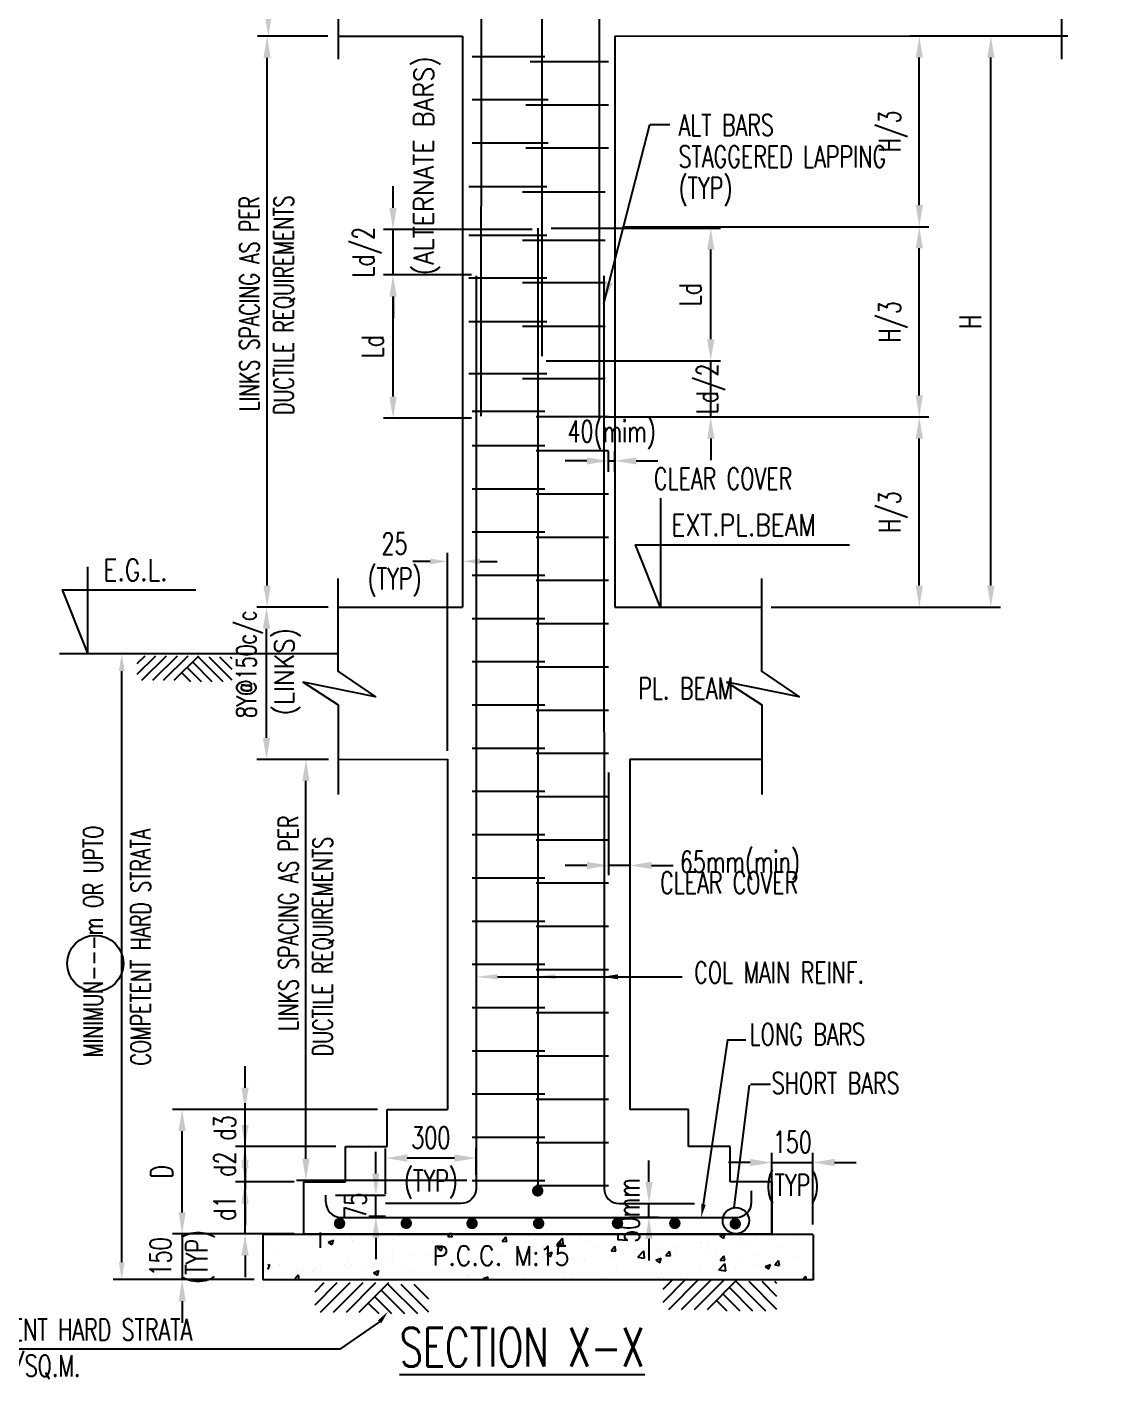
# Model space of a CAD drawing. Header units: inches. Extents: x 61991 to 161106, y 29687 to 64402.
# Drawn here: x 66899 to 67345, y 34771 to 35336 of the extents above; entities that cross this region are included whole.
import ezdxf
from ezdxf.enums import TextEntityAlignment as Align

# ---------------------------------------------------------------- set-up
doc = ezdxf.new("R2010")
doc.units = ezdxf.units.IN
doc.header["$MEASUREMENT"] = 0
doc.header["$PDMODE"] = 2
for name, color, linetype in [('dim', 5, 'Continuous'), ('hatch', 8, 'Continuous'), ('HT', 8, 'Continuous'), ('level', 3, 'Continuous'), ('LINE CUT', 8, 'Continuous'), ('other', 5, 'Continuous'), ('p.c.c.', 8, 'Continuous'), ('R.C.C. STRUCTURE', 4, 'Continuous'), ('reinforcement', 6, 'Continuous'), ('REINFORCEMENT LINKS', 2, 'Continuous'), ('TEXT MIDIUM', 2, 'Continuous'), ('TEXT NORMAL', 4, 'Continuous'), ('title', 6, 'Continuous')]:
    doc.layers.add(name, color=color, linetype=linetype)
doc.styles.add('ROMANS', font='R.SHX', dxfattribs={"width": 0.7})
doc.dimstyles.new('DIM96', dxfattribs={"dimscale": 0, "dimtxt": 9, "dimasz": 9, "dimexe": 4, "dimexo": 4, "dimgap": 4, "dimtad": 1, "dimdec": 0, "dimzin": 1, "dimdsep": 46, "dimlunit": 4, "dimtxsty": 'ROMANS', "dimcen": 0, "dimclrd": 5, "dimclre": 5, "dimclrt": 4, "dimadec": 0, "dimazin": 0, "dimtfac": 1, "dimtdec": 0, "dimtix": 1, "dimtmove": 2, "dimatfit": 3, "dimfxl": 0, "dimfrac": 1, "dimtzin": 0, "dimlwd": -1, "dimlwe": -1, "dimarcsym": 0})

# ---------------------------------------------------------------- blocks, each defined once
blk = doc.blocks.new('*D208')
at = {"layer": 'Defpoints', "color": 0, "transparency": 16777216}
for p in [(67299.96, 35332.12), (67332.72, 35332.12), (67204.46, 35094.34)]:
    blk.add_point(p, dxfattribs=at)
at = {"layer": 'dim', "color": 5, "transparency": 16777216}
for p, q in [((67328.72, 35332.12), (67295.96, 35332.12)), ((67299.96, 35103.34), (67299.96, 35323.12)), ((67208.46, 35094.34), (67303.96, 35094.34))]:
    blk.add_line(p, q, dxfattribs=at)
for points in [[(67298.46, 35323.12), (67301.46, 35323.12), (67299.96, 35332.12)], [(67298.46, 35103.34), (67301.46, 35103.34), (67299.96, 35094.34)]]:
    blk.add_solid(points, dxfattribs=at)
at = {"layer": 'dim', "color": 4, "transparency": 16777216, "insert": (67291.46, 35213.23), "char_height": 9, "attachment_point": 5, "rotation": 90, "style": 'ROMANS'}
blk.add_mtext('H ', dxfattribs=at)
blk = doc.blocks.new('*D209')
at = {"layer": 'Defpoints', "color": 0, "transparency": 16777216}
for p in [(67270.17, 35332.12), (67336.06, 35332.12), (67143.37, 35252.74)]:
    blk.add_point(p, dxfattribs=at)
at = {"layer": 'dim', "color": 5, "transparency": 16777216}
for p, q in [((67332.06, 35332.12), (67266.17, 35332.12)), ((67270.17, 35261.74), (67270.17, 35323.12)), ((67147.37, 35252.74), (67274.17, 35252.74))]:
    blk.add_line(p, q, dxfattribs=at)
for points in [[(67268.67, 35323.12), (67271.67, 35323.12), (67270.17, 35332.12)], [(67268.67, 35261.74), (67271.67, 35261.74), (67270.17, 35252.74)]]:
    blk.add_solid(points, dxfattribs=at)
at = {"layer": 'dim', "color": 4, "transparency": 16777216, "insert": (67259.31, 35292.43), "char_height": 9, "attachment_point": 5, "rotation": 90, "style": 'ROMANS'}
blk.add_mtext('H/3', dxfattribs=at)
blk = doc.blocks.new('*D210')
at = {"layer": 'Defpoints', "color": 0, "transparency": 16777216}
for p in [(67143.37, 35173.51), (67270.17, 35173.51), (67205.66, 35094.34)]:
    blk.add_point(p, dxfattribs=at)
at = {"layer": 'dim', "color": 5, "transparency": 16777216}
for p, q in [((67147.37, 35173.51), (67274.17, 35173.51)), ((67270.17, 35103.34), (67270.17, 35164.51)), ((67209.66, 35094.34), (67274.17, 35094.34))]:
    blk.add_line(p, q, dxfattribs=at)
for points in [[(67268.67, 35164.51), (67271.67, 35164.51), (67270.17, 35173.51)], [(67268.67, 35103.34), (67271.67, 35103.34), (67270.17, 35094.34)]]:
    blk.add_solid(points, dxfattribs=at)
at = {"layer": 'dim', "color": 4, "transparency": 16777216, "insert": (67259.31, 35133.93), "char_height": 9, "attachment_point": 5, "rotation": 90, "style": 'ROMANS'}
blk.add_mtext('H/3', dxfattribs=at)
blk = doc.blocks.new('*D211')
at = {"layer": 'Defpoints', "color": 0, "transparency": 16777216}
for p in [(67144.57, 35252.74), (67270.17, 35252.74), (67143.37, 35173.51)]:
    blk.add_point(p, dxfattribs=at)
at = {"layer": 'dim', "color": 5, "transparency": 16777216}
for p, q in [((67148.57, 35252.74), (67274.17, 35252.74)), ((67270.17, 35182.51), (67270.17, 35243.74)), ((67147.37, 35173.51), (67274.17, 35173.51))]:
    blk.add_line(p, q, dxfattribs=at)
for points in [[(67268.67, 35243.74), (67271.67, 35243.74), (67270.17, 35252.74)], [(67268.67, 35182.51), (67271.67, 35182.51), (67270.17, 35173.51)]]:
    blk.add_solid(points, dxfattribs=at)
at = {"layer": 'dim', "color": 4, "transparency": 16777216, "insert": (67259.31, 35213.13), "char_height": 9, "attachment_point": 5, "rotation": 90, "style": 'ROMANS'}
blk.add_mtext('H/3', dxfattribs=at)
blk = doc.blocks.new('*D219')
at = {"layer": 'Defpoints', "color": 0, "transparency": 16777216}
for p in [(66998.66, 35332.06), (67027.99, 35332.06), (67028.13, 35094.34)]:
    blk.add_point(p, dxfattribs=at)
at = {"layer": 'dim', "color": 5, "transparency": 16777216}
for p, q in [((67023.99, 35332.06), (66994.66, 35332.06)), ((66998.66, 35103.34), (66998.66, 35323.06)), ((67024.13, 35094.34), (66994.66, 35094.34))]:
    blk.add_line(p, q, dxfattribs=at)
for points in [[(66997.16, 35323.06), (67000.16, 35323.06), (66998.66, 35332.06)], [(66997.16, 35103.34), (67000.16, 35103.34), (66998.66, 35094.34)]]:
    blk.add_solid(points, dxfattribs=at)
blk = doc.blocks.new('*X14')
at = {"color": 0}
for p, q in [((1012.58, 784.67), (1013.33, 785.57)), ((1013.78, 784.57), (1013.59, 785.57)), ((1021.68, 785.57), (1021.69, 785.57)), ((1021.69, 785.57), (1021.69, 785.57)), ((965.4, 781.89), (965.4, 781.89)), ((965.97, 785.24), (965.97, 785.24)), ((976.65, 784.79), (976.65, 784.79)), ((977.35, 782.3), (977.35, 782.3)), ((978.03, 783.56), (978.03, 783.56)), ((981.14, 783.18), (982.54, 783.71)), ((981.14, 783.18), (982.13, 782.51)), ((982.14, 782.5), (982.54, 783.71)), ((983.04, 784.21), (983.04, 784.21)), ((987.32, 784.34), (987.32, 784.34)), ((987.45, 783.58), (987.45, 783.58)), ((990.61, 785.21), (990.61, 785.21)), ((997.84, 785.08), (997.84, 785.08)), ((998, 783.89), (998, 783.89)), ((1008.68, 783.44), (1008.68, 783.44)), ((1009.7, 782), (1009.7, 782)), ((1009.88, 781.57), (1011.28, 782.11)), ((1010.88, 780.9), (1011.28, 782.11)), ((1012.58, 784.67), (1013.78, 784.57)), ((1019.35, 782.98), (1019.35, 782.98)), ((1021.36, 784), (1021.36, 784)), ((1023.19, 782.31), (1023.19, 782.31)), ((1025.81, 785.22), (1025.81, 785.22)), ((1026.93, 783.42), (1027.89, 784.57)), ((1026.93, 783.42), (1028.12, 783.31)), ((1028.12, 783.31), (1027.89, 784.57)), ((1028.2, 782.97), (1028.2, 782.97)), ((1028.36, 782.61), (1028.36, 782.61)), ((1030.03, 782.53), (1030.03, 782.53)), ((1035.77, 783.96), (1035.77, 783.96)), ((1036.49, 784.77), (1036.49, 784.77)), ((1038.62, 784.02), (1038.62, 784.02)), ((1040.7, 782.08), (1040.7, 782.08)), ((1041.25, 782.54), (1042.81, 784.16)), ((1041.25, 782.54), (1043.03, 782.26)), ((1041.27, 782.16), (1042.23, 783.31)), ((1041.27, 782.16), (1042.47, 782.06)), ((1042.47, 782.06), (1042.24, 783.31)), ((1043.03, 782.26), (1042.81, 784.16)), ((1047.16, 784.32), (1047.16, 784.32)), ((1048.73, 785.3), (1048.73, 785.3)), ((1049.48, 783.62), (1049.48, 783.62)), ((1055.62, 780.91), (1056.58, 782.06)), ((1056.81, 780.8), (1056.58, 782.06)), ((1057.84, 783.87), (1057.84, 783.87)), ((1068.52, 783.42), (1068.52, 783.42)), ((1079.19, 782.96), (1079.19, 782.96)), ((1079.24, 782.83), (1079.24, 782.83)), ((1080.94, 782.71), (1080.94, 782.71)), ((1084.17, 784.82), (1085.57, 785.36)), ((1084.17, 784.82), (1085.17, 784.15)), ((1085.17, 784.15), (1085.57, 785.36)), ((1089.63, 784.33), (1089.63, 784.33)), ((1089.87, 782.51), (1089.87, 782.51)), ((1092.11, 782.62), (1092.11, 782.62)), ((1093.57, 784.38), (1093.57, 784.38)), ((1098.57, 785.03), (1098.57, 785.03)), ((1100.55, 782.06), (1100.55, 782.06)), ((1103.78, 784.63), (1103.78, 784.63)), ((967.08, 780.9), (967.08, 780.9)), ((997.6, 778.43), (997.6, 778.43)), ((997.98, 778.99), (997.98, 778.99)), ((998.04, 780), (998.04, 780)), ((1002.99, 779.65), (1002.99, 779.65)), ((1007.87, 779.83), (1007.87, 779.83)), ((1009.88, 781.57), (1010.88, 780.9)), ((1010.56, 780.64), (1010.56, 780.64)), ((1017.97, 781.11), (1017.97, 781.11)), ((1026.16, 779.61), (1026.16, 779.61)), ((1037.82, 781.62), (1037.82, 781.62)), ((1038.62, 779.97), (1040.03, 780.51)), ((1038.62, 779.97), (1039.62, 779.3)), ((1039.62, 779.3), (1040.03, 780.51)), ((1048.15, 778.4), (1048.15, 778.4)), ((1048.48, 778.64), (1048.48, 778.64)), ((1051.38, 781.63), (1051.38, 781.63)), ((1055.62, 780.91), (1056.81, 780.8)), ((1055.72, 779.39), (1055.72, 779.39)), ((1058.87, 780.14), (1058.87, 780.14)), ((1062.06, 781.18), (1062.06, 781.18)), ((1062.6, 779.22), (1064.16, 780.85)), ((1062.6, 779.22), (1064.38, 778.95)), ((1064.38, 778.95), (1064.16, 780.85)), ((1067.37, 778.37), (1068.77, 778.91)), ((1067.37, 778.37), (1068.36, 777.7)), ((1068.36, 781.06), (1068.36, 781.06)), ((1068.36, 777.7), (1068.77, 778.91)), ((1068.78, 778.62), (1068.78, 778.62)), ((1069.14, 781.55), (1069.14, 781.55)), ((1069.96, 779.65), (1070.93, 780.8)), ((1069.96, 779.65), (1071.16, 779.55)), ((1071.16, 779.55), (1070.93, 780.8)), ((1072.73, 780.73), (1072.73, 780.73)), ((1073.36, 781.72), (1073.36, 781.72)), ((1080.45, 780.62), (1080.45, 780.62)), ((1083.41, 780.28), (1083.41, 780.28)), ((1084.31, 778.4), (1085.27, 779.55)), ((1084.31, 778.4), (1085.5, 778.29)), ((1085.5, 778.29), (1085.27, 779.55)), ((1094.09, 779.83), (1094.09, 779.83)), ((1098.65, 777.14), (1099.62, 778.29)), ((1099.85, 777.04), (1099.62, 778.29)), ((1099.65, 779.08), (1099.65, 779.08)), ((1104.76, 779.38), (1104.76, 779.38)), ((965.22, 777.07), (965.74, 777.26)), ((965.22, 776.13), (965.33, 776.05)), ((965.33, 776.05), (965.74, 777.26)), ((968.45, 777.31), (968.45, 777.31)), ((972.77, 775.67), (972.77, 775.67)), ((974.71, 776), (974.71, 776)), ((977.11, 775.65), (977.11, 775.65)), ((977.77, 776.33), (977.77, 776.33)), ((979.13, 776.86), (979.13, 776.86)), ((985.35, 777.32), (985.35, 777.32)), ((986.37, 778), (986.37, 778)), ((987.21, 776.93), (987.21, 776.93)), ((989.8, 776.41), (989.8, 776.41)), ((993.08, 775.12), (994.48, 775.66)), ((993.08, 775.12), (994.07, 774.45)), ((994.07, 774.45), (994.48, 775.66)), ((1000.48, 775.96), (1000.48, 775.96)), ((1002.83, 775.61), (1002.83, 775.61)), ((1011.16, 775.5), (1011.16, 775.5)), ((1014.49, 777.61), (1014.49, 777.61)), ((1021.83, 775.05), (1021.83, 775.05)), ((1022.94, 775.08), (1022.94, 775.08)), ((1028.11, 775.96), (1028.11, 775.96)), ((1030.51, 776.07), (1030.51, 776.07)), ((1038.38, 777.36), (1038.38, 777.36)), ((1043.14, 777.74), (1043.14, 777.74)), ((1057.12, 776.62), (1057.12, 776.62)), ((1068.9, 774.89), (1068.9, 774.89)), ((1075.68, 774.82), (1075.68, 774.82)), ((1079, 776.17), (1079, 776.17)), ((1083.94, 775.91), (1085.5, 777.54)), ((1083.94, 775.91), (1085.72, 775.64)), ((1085.72, 775.64), (1085.5, 777.54)), ((1088.31, 776.49), (1088.31, 776.49)), ((1089.39, 777.67), (1089.39, 777.67)), ((1093.31, 777.15), (1093.31, 777.15)), ((1096.11, 776.77), (1097.51, 777.31)), ((1096.11, 776.77), (1097.1, 776.1)), ((1097.11, 776.1), (1097.51, 777.31)), ((1098.65, 777.14), (1099.85, 777.04)), ((1100.89, 778.14), (1100.89, 778.14)), ((966.84, 774.24), (966.84, 774.24)), ((972.47, 773.57), (973.28, 774.54)), ((973.46, 773.57), (973.28, 774.54)), ((991.16, 773.61), (991.16, 773.61)), ((1017.72, 774.46), (1017.72, 774.46)), ((1017.93, 774.42), (1017.93, 774.42)), ((1021.95, 773.57), (1023.22, 774.06)), ((1023.06, 773.57), (1023.22, 774.06)), ((1032.51, 774.6), (1032.51, 774.6)), ((1043.19, 774.15), (1043.19, 774.15)), ((1045.46, 774.62), (1045.46, 774.62)), ((1053.86, 773.7), (1053.86, 773.7)), ((1068.1, 773.83), (1068.1, 773.83)), ((1106.22, 773.57), (1106.85, 774.23)), ((1106.92, 773.57), (1106.85, 774.23))]:
    blk.add_line(p, q, dxfattribs=at)
blk = doc.blocks.new('*D220')
at = {"layer": 'Defpoints', "color": 0, "transparency": 16777216}
for p in [(66963.29, 34885.21), (67048.65, 34885.21), (66996.94, 34833.35)]:
    blk.add_point(p, dxfattribs=at)
at = {"layer": 'dim', "color": 5, "transparency": 16777216}
for p, q in [((67044.65, 34885.21), (66959.29, 34885.21)), ((66963.29, 34842.35), (66963.29, 34876.21)), ((66992.94, 34833.35), (66959.29, 34833.35))]:
    blk.add_line(p, q, dxfattribs=at)
for points in [[(66961.79, 34876.21), (66964.79, 34876.21), (66963.29, 34885.21)], [(66961.79, 34842.35), (66964.79, 34842.35), (66963.29, 34833.35)]]:
    blk.add_solid(points, dxfattribs=at)
at = {"layer": 'dim', "color": 4, "transparency": 16777216, "insert": (66954.79, 34859.28), "char_height": 9, "attachment_point": 5, "rotation": 90, "style": 'ROMANS'}
blk.add_mtext('D', dxfattribs=at)
blk = doc.blocks.new('*D221')
at = {"layer": 'Defpoints', "color": 0, "transparency": 16777216}
for p in [(66989.47, 34855.01), (67013.86, 34855.01), (67013.86, 34833.35)]:
    blk.add_point(p, dxfattribs=at)
at = {"layer": 'dim', "color": 5, "transparency": 16777216}
for p, q in [((66989.47, 34864.01), (66989.47, 34873.01)), ((67009.86, 34855.01), (66985.47, 34855.01)), ((66989.47, 34833.35), (66989.47, 34855.01)), ((67009.86, 34833.35), (66985.47, 34833.35)), ((66989.47, 34824.35), (66989.47, 34815.35))]:
    blk.add_line(p, q, dxfattribs=at)
for points in [[(66987.97, 34864.01), (66990.97, 34864.01), (66989.47, 34855.01)], [(66987.97, 34824.35), (66990.97, 34824.35), (66989.47, 34833.35)]]:
    blk.add_solid(points, dxfattribs=at)
at = {"layer": 'dim', "color": 4, "transparency": 16777216, "insert": (66980.97, 34844.18), "char_height": 9, "attachment_point": 5, "rotation": 90, "style": 'ROMANS'}
blk.add_mtext('d1', dxfattribs=at)
blk = doc.blocks.new('*D222')
at = {"layer": 'Defpoints', "color": 0, "transparency": 16777216}
for p in [(66989.47, 34869.78), (67031.31, 34869.78), (67013.86, 34855.01)]:
    blk.add_point(p, dxfattribs=at)
at = {"layer": 'dim', "color": 5, "transparency": 16777216}
for p, q in [((66989.47, 34878.78), (66989.47, 34887.78)), ((67027.31, 34869.78), (66985.47, 34869.78)), ((66989.47, 34855.01), (66989.47, 34869.78)), ((67009.86, 34855.01), (66985.47, 34855.01)), ((66989.47, 34846.01), (66989.47, 34837.01))]:
    blk.add_line(p, q, dxfattribs=at)
for points in [[(66987.97, 34878.78), (66990.97, 34878.78), (66989.47, 34869.78)], [(66987.97, 34846.01), (66990.97, 34846.01), (66989.47, 34855.01)]]:
    blk.add_solid(points, dxfattribs=at)
at = {"layer": 'dim', "color": 4, "transparency": 16777216, "insert": (66980.97, 34862.4), "char_height": 9, "attachment_point": 5, "rotation": 90, "style": 'ROMANS'}
blk.add_mtext('d2', dxfattribs=at)
blk = doc.blocks.new('*D223')
at = {"layer": 'Defpoints', "color": 0, "transparency": 16777216}
for p in [(66989.47, 34885.21), (67048.65, 34885.21), (67031.31, 34869.78)]:
    blk.add_point(p, dxfattribs=at)
at = {"layer": 'dim', "color": 5, "transparency": 16777216}
for p, q in [((66989.47, 34894.21), (66989.47, 34903.21)), ((67044.65, 34885.21), (66985.47, 34885.21)), ((66989.47, 34869.78), (66989.47, 34885.21)), ((67027.31, 34869.78), (66985.47, 34869.78)), ((66989.47, 34860.78), (66989.47, 34851.78))]:
    blk.add_line(p, q, dxfattribs=at)
for points in [[(66987.97, 34894.21), (66990.97, 34894.21), (66989.47, 34885.21)], [(66987.97, 34860.78), (66990.97, 34860.78), (66989.47, 34869.78)]]:
    blk.add_solid(points, dxfattribs=at)
at = {"layer": 'dim', "color": 4, "transparency": 16777216, "insert": (66980.97, 34877.5), "char_height": 9, "attachment_point": 5, "rotation": 90, "style": 'ROMANS'}
blk.add_mtext('d3', dxfattribs=at)
blk = doc.blocks.new('*D224')
at = {"layer": 'Defpoints', "color": 0, "transparency": 16777216}
for p in [(66998.43, 35094.34), (67028.13, 35094.34), (67028.24, 35030.96)]:
    blk.add_point(p, dxfattribs=at)
at = {"layer": 'dim', "color": 5, "transparency": 16777216}
for p, q in [((67024.13, 35094.34), (66994.43, 35094.34)), ((66998.43, 35039.96), (66998.43, 35085.34)), ((67024.24, 35030.96), (66994.43, 35030.96))]:
    blk.add_line(p, q, dxfattribs=at)
for points in [[(66996.93, 35085.34), (66999.93, 35085.34), (66998.43, 35094.34)], [(66996.93, 35039.96), (66999.93, 35039.96), (66998.43, 35030.96)]]:
    blk.add_solid(points, dxfattribs=at)
blk = doc.blocks.new('*D226')
at = {"layer": 'Defpoints', "color": 0, "transparency": 16777216}
for p in [(67014.83, 35030.96), (67028.24, 35030.96), (67085.77, 34855.66)]:
    blk.add_point(p, dxfattribs=at)
at = {"layer": 'dim', "color": 5, "transparency": 16777216}
for p, q in [((67024.24, 35030.96), (67010.83, 35030.96)), ((67014.83, 34864.66), (67014.83, 35021.96)), ((67081.77, 34855.66), (67010.83, 34855.66))]:
    blk.add_line(p, q, dxfattribs=at)
for points in [[(67013.33, 35021.96), (67016.33, 35021.96), (67014.83, 35030.96)], [(67013.33, 34864.66), (67016.33, 34864.66), (67014.83, 34855.66)]]:
    blk.add_solid(points, dxfattribs=at)
blk = doc.blocks.new('*D227')
at = {"layer": 'Defpoints', "color": 0, "transparency": 16777216}
for p in [(67023.12, 34849.5), (67043.94, 34849.5), (67037.03, 34840.81)]:
    blk.add_point(p, dxfattribs=at)
at = {"layer": 'dim', "color": 5, "transparency": 16777216}
for p, q in [((67043.94, 34858.5), (67043.94, 34867.5)), ((67027.12, 34849.5), (67047.94, 34849.5)), ((67043.94, 34840.81), (67043.94, 34849.5)), ((67041.03, 34840.81), (67047.94, 34840.81)), ((67043.94, 34831.81), (67043.94, 34822.81))]:
    blk.add_line(p, q, dxfattribs=at)
for points in [[(67042.44, 34858.5), (67045.44, 34858.5), (67043.94, 34849.5)], [(67042.44, 34831.81), (67045.44, 34831.81), (67043.94, 34840.81)]]:
    blk.add_solid(points, dxfattribs=at)
at = {"layer": 'dim', "color": 4, "transparency": 16777216, "insert": (67035.44, 34845.16), "char_height": 9, "attachment_point": 5, "rotation": 90, "style": 'ROMANS'}
blk.add_mtext('75', dxfattribs=at)
blk = doc.blocks.new('*D228')
at = {"layer": 'Defpoints', "color": 0, "transparency": 16777216}
for p in [(67047.99, 34864.96), (67085.65, 34853.95), (67047.99, 34846.01)]:
    blk.add_point(p, dxfattribs=at)
at = {"layer": 'dim', "color": 5, "transparency": 16777216}
for p, q in [((67047.99, 34850.01), (67047.99, 34868.96)), ((67076.65, 34864.96), (67056.99, 34864.96)), ((67085.65, 34857.95), (67085.65, 34868.96))]:
    blk.add_line(p, q, dxfattribs=at)
for points in [[(67056.99, 34866.46), (67056.99, 34863.46), (67047.99, 34864.96)], [(67076.65, 34866.46), (67076.65, 34863.46), (67085.65, 34864.96)]]:
    blk.add_solid(points, dxfattribs=at)
at = {"layer": 'dim', "color": 4, "transparency": 16777216, "char_height": 9, "attachment_point": 5, "style": 'ROMANS'}
for s, insert in [('300', (67066.82, 34873.46)), ('(TYP)', (67066.82, 34854.1))]:
    blk.add_mtext(s, dxfattribs=dict(at, insert=insert))
blk = doc.blocks.new('*D229')
at = {"layer": 'Defpoints', "color": 0, "transparency": 16777216}
for p in [(67225.87, 34863.1), (67208.77, 34833.35), (67225.87, 34833.35)]:
    blk.add_point(p, dxfattribs=at)
at = {"layer": 'dim', "color": 5, "transparency": 16777216}
for p, q in [((67208.77, 34837.35), (67208.77, 34867.1)), ((67225.87, 34837.35), (67225.87, 34867.1)), ((67199.77, 34863.1), (67190.77, 34863.1)), ((67208.77, 34863.1), (67225.87, 34863.1)), ((67234.87, 34863.1), (67243.87, 34863.1))]:
    blk.add_line(p, q, dxfattribs=at)
for points in [[(67199.77, 34864.6), (67199.77, 34861.6), (67208.77, 34863.1)], [(67234.87, 34864.6), (67234.87, 34861.6), (67225.87, 34863.1)]]:
    blk.add_solid(points, dxfattribs=at)
at = {"layer": 'dim', "color": 4, "transparency": 16777216, "char_height": 9, "attachment_point": 5, "style": 'ROMANS'}
for s, insert in [('150', (67217.32, 34871.6)), ('(TYP)', (67217.32, 34852.24))]:
    blk.add_mtext(s, dxfattribs=dict(at, insert=insert))
blk = doc.blocks.new('*D230')
at = {"layer": 'Defpoints', "color": 0, "transparency": 16777216}
for p in [(67140.81, 35029.56), (67149.7, 35029.56), (67140.81, 34986.8)]:
    blk.add_point(p, dxfattribs=at)
at = {"layer": 'dim', "color": 5, "transparency": 16777216}
for p, q in [((67140.81, 35025.56), (67140.81, 34982.8)), ((67149.7, 35025.56), (67149.7, 34982.8)), ((67131.81, 34986.8), (67122.81, 34986.8)), ((67149.7, 34986.8), (67140.81, 34986.8)), ((67158.7, 34986.8), (67167.7, 34986.8))]:
    blk.add_line(p, q, dxfattribs=at)
for points in [[(67131.81, 34988.3), (67131.81, 34985.3), (67140.81, 34986.8)], [(67158.7, 34988.3), (67158.7, 34985.3), (67149.7, 34986.8)]]:
    blk.add_solid(points, dxfattribs=at)
at = {"layer": 'dim', "color": 4, "transparency": 16777216, "insert": (67195.5, 34986.8), "char_height": 9, "attachment_point": 5, "style": 'ROMANS'}
blk.add_mtext('65mm(min) ', dxfattribs=at)
blk = doc.blocks.new('*D231')
at = {"layer": 'Defpoints', "color": 0, "transparency": 16777216}
for p in [(66999.17, 35406.96), (67027.99, 35406.96), (67027.99, 35332.06)]:
    blk.add_point(p, dxfattribs=at)
at = {"layer": 'dim', "color": 5, "transparency": 16777216}
for p, q in [((67023.99, 35406.96), (66995.17, 35406.96)), ((66999.17, 35341.06), (66999.17, 35397.96)), ((67023.99, 35332.06), (66995.17, 35332.06))]:
    blk.add_line(p, q, dxfattribs=at)
for points in [[(66997.67, 35397.96), (67000.67, 35397.96), (66999.17, 35406.96)], [(66997.67, 35341.06), (67000.67, 35341.06), (66999.17, 35332.06)]]:
    blk.add_solid(points, dxfattribs=at)
blk = doc.blocks.new('*D232')
at = {"layer": 'Defpoints', "color": 0, "transparency": 16777216}
for p in [(67143.36, 35155.23), (67140.81, 35146.66), (67143.36, 35146.66)]:
    blk.add_point(p, dxfattribs=at)
at = {"layer": 'dim', "color": 5, "transparency": 16777216}
for p, q in [((67140.81, 35150.66), (67140.81, 35159.23)), ((67143.36, 35150.66), (67143.36, 35159.23)), ((67131.81, 35155.23), (67122.81, 35155.23)), ((67140.81, 35155.23), (67143.36, 35155.23)), ((67152.36, 35155.23), (67161.36, 35155.23))]:
    blk.add_line(p, q, dxfattribs=at)
for points in [[(67131.81, 35156.73), (67131.81, 35153.73), (67140.81, 35155.23)], [(67152.36, 35156.73), (67152.36, 35153.73), (67143.36, 35155.23)]]:
    blk.add_solid(points, dxfattribs=at)
at = {"layer": 'dim', "color": 4, "transparency": 16777216, "insert": (67142.09, 35166.08), "char_height": 9, "attachment_point": 5, "style": 'ROMANS'}
blk.add_mtext('40(mim)', dxfattribs=at)
blk = doc.blocks.new('*D233')
at = {"layer": 'Defpoints', "color": 0, "transparency": 16777216}
for p in [(67110.84, 35196.9), (67183.36, 35196.9), (67134.65, 35173.51)]:
    blk.add_point(p, dxfattribs=at)
at = {"layer": 'dim', "color": 5, "transparency": 16777216}
for p, q in [((67183.36, 35205.9), (67183.36, 35214.9)), ((67114.84, 35196.9), (67187.36, 35196.9)), ((67183.36, 35173.51), (67183.36, 35196.9)), ((67138.65, 35173.51), (67187.36, 35173.51)), ((67183.36, 35164.51), (67183.36, 35155.51))]:
    blk.add_line(p, q, dxfattribs=at)
for points in [[(67181.86, 35205.9), (67184.86, 35205.9), (67183.36, 35196.9)], [(67181.86, 35164.51), (67184.86, 35164.51), (67183.36, 35173.51)]]:
    blk.add_solid(points, dxfattribs=at)
at = {"layer": 'dim', "color": 4, "transparency": 16777216, "insert": (67183.36, 35185.21), "char_height": 9, "attachment_point": 5, "rotation": 90, "style": 'ROMANS'}
blk.add_mtext('Ld/2', dxfattribs=at)
blk = doc.blocks.new('*D234')
at = {"layer": 'Defpoints', "color": 0, "transparency": 16777216}
for p in [(67112.85, 35252.19), (67183.36, 35252.19), (67110.84, 35196.9)]:
    blk.add_point(p, dxfattribs=at)
at = {"layer": 'dim', "color": 5, "transparency": 16777216}
for p, q in [((67116.85, 35252.19), (67187.36, 35252.19)), ((67183.36, 35205.9), (67183.36, 35243.19)), ((67114.84, 35196.9), (67187.36, 35196.9))]:
    blk.add_line(p, q, dxfattribs=at)
for points in [[(67181.86, 35243.19), (67184.86, 35243.19), (67183.36, 35252.19)], [(67181.86, 35205.9), (67184.86, 35205.9), (67183.36, 35196.9)]]:
    blk.add_solid(points, dxfattribs=at)
at = {"layer": 'dim', "color": 4, "transparency": 16777216, "insert": (67174.86, 35224.54), "char_height": 9, "attachment_point": 5, "rotation": 90, "style": 'ROMANS'}
blk.add_mtext('Ld', dxfattribs=at)
blk = doc.blocks.new('*D235')
at = {"layer": 'Defpoints', "color": 0, "transparency": 16777216}
for p in [(67051.08, 35232.67), (67087.75, 35232.67), (67087.74, 35173.04)]:
    blk.add_point(p, dxfattribs=at)
at = {"layer": 'dim', "color": 5, "transparency": 16777216}
for p, q in [((67083.75, 35232.67), (67047.08, 35232.67)), ((67051.08, 35182.04), (67051.08, 35223.67)), ((67083.74, 35173.04), (67047.08, 35173.04))]:
    blk.add_line(p, q, dxfattribs=at)
for points in [[(67049.58, 35223.67), (67052.58, 35223.67), (67051.08, 35232.67)], [(67049.58, 35182.04), (67052.58, 35182.04), (67051.08, 35173.04)]]:
    blk.add_solid(points, dxfattribs=at)
at = {"layer": 'dim', "color": 4, "transparency": 16777216, "insert": (67042.58, 35202.86), "char_height": 9, "attachment_point": 5, "rotation": 90, "style": 'ROMANS'}
blk.add_mtext('Ld ', dxfattribs=at)
blk = doc.blocks.new('*D236')
at = {"layer": 'Defpoints', "color": 0, "transparency": 16777216}
for p in [(67051.08, 35251.58), (67113.02, 35251.58), (67087.75, 35232.67)]:
    blk.add_point(p, dxfattribs=at)
at = {"layer": 'dim', "color": 5, "transparency": 16777216}
for p, q in [((67051.08, 35260.58), (67051.08, 35269.58)), ((67109.02, 35251.58), (67047.08, 35251.58)), ((67051.08, 35232.67), (67051.08, 35251.58)), ((67083.75, 35232.67), (67047.08, 35232.67)), ((67051.08, 35223.67), (67051.08, 35214.67))]:
    blk.add_line(p, q, dxfattribs=at)
for points in [[(67049.58, 35260.58), (67052.58, 35260.58), (67051.08, 35251.58)], [(67049.58, 35223.67), (67052.58, 35223.67), (67051.08, 35232.67)]]:
    blk.add_solid(points, dxfattribs=at)
at = {"layer": 'dim', "color": 4, "transparency": 16777216, "insert": (67040.22, 35242.13), "char_height": 9, "attachment_point": 5, "rotation": 90, "style": 'ROMANS'}
blk.add_mtext('Ld/2', dxfattribs=at)
blk = doc.blocks.new('A$C28437EE2')
at = {"layer": 'HT'}
for p, q in [((-14.53, 71.26), (-13.63, 72.16)), ((-14.53, 70.02), (-12.39, 72.16)), ((-13.99, 69.32), (-11.14, 72.16)), ((-12.75, 69.32), (-9.9, 72.16)), ((-11.5, 69.32), (-8.66, 72.16)), ((-10.26, 69.32), (-7.42, 72.16)), ((-8.77, 70.81), (-7.15, 69.19)), ((-8.15, 71.43), (-5.91, 69.19)), ((-7.51, 72.03), (-4.66, 69.19)), ((-6.26, 72.03), (-3.59, 69.36)), ((-5.02, 72.03), (-3.59, 70.6)), ((-3.78, 72.03), (-3.59, 71.84)), ((-9.39, 70.19), (-8.39, 69.19)), ((6.02, -1.43), (7.09, -0.35)), ((6.02, -2.92), (8.59, -0.35)), ((6.67, -3.76), (10.08, -0.35)), ((8.16, -3.76), (11.57, -0.35)), ((9.65, -3.76), (13.06, -0.35)), ((11.14, -3.76), (14.55, -0.35)), ((13.67, -1.23), (16.36, -3.92)), ((14.44, -0.51), (17.85, -3.92)), ((15.93, -0.51), (19.14, -3.72)), ((17.43, -0.51), (19.14, -2.22)), ((46.27, -1.11), (47.35, -0.03)), ((46.27, -2.6), (48.84, -0.03)), ((46.92, -3.44), (50.33, -0.03)), ((48.41, -3.44), (51.83, -0.03)), ((49.91, -3.44), (53.32, -0.03)), ((51.4, -3.44), (54.81, -0.03)), ((53.93, -0.91), (56.62, -3.6)), ((54.7, -0.19), (58.11, -3.6)), ((56.19, -0.19), (59.4, -3.4)), ((57.68, -0.19), (59.4, -1.9)), ((59.17, -0.19), (59.4, -0.41)), ((12.18, -2.72), (13.38, -3.92)), ((12.93, -1.98), (14.87, -3.92)), ((52.44, -2.4), (53.64, -3.6)), ((53.18, -1.66), (55.13, -3.6))]:
    blk.add_line(p, q, dxfattribs=at)
blk = doc.blocks.new('*D30')
at = {"layer": 'Defpoints', "color": 0, "transparency": 16777216}
for p in [(66996.94, 34833.35), (66963.29, 34814.36), (66996.94, 34814.36)]:
    blk.add_point(p, dxfattribs=at)
at = {"layer": 'dim', "color": 5, "transparency": 16777216}
for p, q in [((66963.29, 34842.35), (66963.29, 34851.35)), ((66992.94, 34833.35), (66959.29, 34833.35)), ((66963.29, 34833.35), (66963.29, 34814.36)), ((66992.94, 34814.36), (66959.29, 34814.36)), ((66963.29, 34805.36), (66963.29, 34796.36))]:
    blk.add_line(p, q, dxfattribs=at)
for points in [[(66961.79, 34842.35), (66964.79, 34842.35), (66963.29, 34833.35)], [(66961.79, 34805.36), (66964.79, 34805.36), (66963.29, 34814.36)]]:
    blk.add_solid(points, dxfattribs=at)
at = {"layer": 'dim', "color": 4, "transparency": 16777216, "insert": (66963.29, 34823.85), "char_height": 9, "attachment_point": 5, "rotation": 90, "style": 'ROMANS'}
blk.add_mtext('150\\P(TYP)', dxfattribs=at)
blk = doc.blocks.new('*D31')
at = {"layer": 'Defpoints', "color": 0, "transparency": 16777216}
for p in [(67142.52, 34846.01), (67157.63, 34846.01), (67145.46, 34840.29)]:
    blk.add_point(p, dxfattribs=at)
at = {"layer": 'dim', "color": 5, "transparency": 16777216}
for p, q in [((67157.63, 34855.01), (67157.63, 34864.01)), ((67146.52, 34846.01), (67161.63, 34846.01)), ((67157.63, 34840.29), (67157.63, 34846.01)), ((67149.46, 34840.29), (67161.63, 34840.29)), ((67157.63, 34831.29), (67157.63, 34822.29))]:
    blk.add_line(p, q, dxfattribs=at)
for points in [[(67156.13, 34855.01), (67159.13, 34855.01), (67157.63, 34846.01)], [(67156.13, 34831.29), (67159.13, 34831.29), (67157.63, 34840.29)]]:
    blk.add_solid(points, dxfattribs=at)
at = {"layer": 'dim', "color": 4, "transparency": 16777216, "insert": (67149.13, 34843.15), "char_height": 9, "attachment_point": 5, "rotation": 90, "style": 'ROMANS'}
blk.add_mtext('50mm', dxfattribs=at)

msp = doc.modelspace()

# ---------------------------------------------------------------- linework, layer by layer
at = {"layer": 'dim'}
for p, q in [((67066.55229, 35113.38612), (67059.35229, 35113.38612)), ((67073.75229, 35034.58459), (67073.75229, 35116.98612)), ((67080.08119, 35097.94231), (67080.08119, 35116.98612)), ((67087.28119, 35113.38612), (67094.48119, 35113.38612)), ((66952.41071, 35074.9332), (66934.53662, 35074.9332)), ((67028.13332, 35074.9332), (66938.19748, 35074.9332)), ((66938.13662, 34821.56156), (66938.13662, 35067.7332)), ((67094.50788, 34940.43594), (67171.44821, 34940.43594)), ((67193.11325, 34844.40488), (67199.47159, 34895.25631)), ((67199.89347, 34895.72048), (67208.1854, 34895.72048)), ((66993.34182, 34814.36156), (66934.53662, 34814.36156))]:
    msp.add_line(p, q, dxfattribs=at)
at = {"layer": 'dim', "flags": 128}
for points in [[(67180.3623, 34845.67161), (67190.52861, 34914.19641), (67197.96548, 34914.19641)], [(67045.45217, 34796.7474), (67028.97169, 34785.41017), (66856.95207, 34785.41017)]]:
    msp.add_lwpolyline(points, dxfattribs=at)
at = {"layer": 'dim'}
msp.add_circle((67193.79869, 34838.92545), 5.48317, dxfattribs=at)
for points in [[(67066.55229, 35114.58616), (67066.55229, 35112.18608), (67073.75229, 35113.38612)], [(67087.28119, 35114.58616), (67087.28119, 35112.18608), (67080.08119, 35113.38612)], [(66936.93658, 35067.7332), (66939.33665, 35067.7332), (66938.13662, 35074.9332)], [(67094.50788, 34939.38114), (67094.50788, 34941.49084), (67085.63615, 34940.43547)], [(67118.66374, 34939.38114), (67118.66374, 34941.49084), (67111.39178, 34940.55893)], [(67144.7521, 34939.38114), (67144.7521, 34941.49084), (67138.4232, 34940.43594)], [(66936.93658, 34821.56156), (66939.33665, 34821.56156), (66938.13662, 34814.36156)]]:
    msp.add_solid(points, dxfattribs=at)
at = {"layer": 'dim', "extrusion": (0, 0, -1)}
for points in [[(-67181.26626, 34845.50132), (-67179.34079, 34840.2481), (-67179.45846, 34845.84189)], [(-67044.74157, 34797.33143), (-67048.95648, 34801.01097), (-67046.16277, 34796.16326)]]:
    msp.add_solid(points, dxfattribs=at)
at = {"layer": 'level', "color": 2}
for points in [[(67162.49919, 35139.77023), (67162.49919, 35094.25299), (67152.05152, 35120.34255), (67241.08264, 35120.34255)], [(66923.88713, 35111.13931), (66923.88713, 35075.48307), (66913.43946, 35101.57252), (66969.05753, 35101.57252)]]:
    msp.add_lwpolyline(points, dxfattribs=at)
at = {"layer": 'LINE CUT', "flags": 128}
for points in [[(67028.13332, 35412.38442), (67028.13332, 35373.71958), (67043.80862, 35363.03384), (67013.65367, 35369.18618), (67028.24483, 35359.79573), (67028.24483, 35322.43287)], [(67329.24715, 35412.38442), (67329.24715, 35373.71958), (67344.92256, 35363.03384), (67314.7675, 35369.18618), (67329.35866, 35359.79573), (67329.35866, 35322.43287)], [(67028.13332, 35106.32279), (67028.13332, 35067.65784), (67043.80862, 35056.97209), (67013.65367, 35063.12455), (67028.24483, 35053.73398), (67028.24483, 35016.37124)], [(67204.46048, 35106.32279), (67204.46048, 35067.65784), (67220.13589, 35056.97209), (67189.98083, 35063.12455), (67204.57199, 35053.73398), (67204.57199, 35016.37124)]]:
    msp.add_lwpolyline(points, dxfattribs=at)
at = {"layer": 'other'}
for p, q in [((67084.03363, 34999.66224), (67114.22801, 34999.66224)), ((67023.12158, 34846.57688), (67023.12158, 34849.50166)), ((67020.68811, 34833.9192), (67020.68811, 34827.59031))]:
    msp.add_line(p, q, dxfattribs=at)
msp.add_circle((66927.14336, 34945.95436), 11.71294, dxfattribs=at)
at = {"layer": 'p.c.c.'}
for p, q in [((66996.94182, 34833.34802), (67225.86559, 34833.34802)), ((66996.94182, 34833.34802), (66996.94182, 34814.36156)), ((67226.005, 34833.17356), (67226.005, 34814.18699)), ((66996.94182, 34814.36156), (67225.86559, 34814.36156))]:
    msp.add_line(p, q, dxfattribs=at)
at = {"layer": 'R.C.C. STRUCTURE'}
for p, q in [((67028.24483, 35332.05822), (67080.00791, 35332.08502)), ((67080.00791, 35332.08502), (67080.00791, 35094.34231)), ((67143.37309, 35332.11787), (67329.35866, 35332.14962)), ((67143.37309, 35332.11787), (67143.37309, 35094.34231)), ((67028.13332, 35094.34231), (67080.00791, 35094.34231)), ((67143.37309, 35094.34231), (67204.46048, 35094.34231)), ((67028.24483, 35030.96097), (67073.75229, 35030.98459)), ((67073.75229, 35030.98459), (67073.75229, 34885.208)), ((67149.69858, 35031.02393), (67204.57199, 35031.05238)), ((67149.69858, 35031.02393), (67149.69869, 34885.20789)), ((67048.64765, 34885.20811), (67073.75229, 34885.208)), ((67048.64765, 34869.78429), (67048.64765, 34885.20811)), ((67174.13591, 34885.20811), (67149.69869, 34885.20789)), ((67174.13591, 34869.78429), (67174.13591, 34885.20811)), ((67031.31079, 34869.78429), (67048.64765, 34869.78429)), ((67031.31079, 34855.01328), (67031.31079, 34869.78429)), ((67191.47278, 34869.78429), (67174.13591, 34869.78429)), ((67191.47278, 34855.01328), (67191.47278, 34869.78429)), ((67013.86175, 34855.01328), (67013.86175, 34833.34802)), ((67013.86175, 34855.01328), (67031.31079, 34855.01328)), ((67208.92181, 34855.01328), (67191.47278, 34855.01328)), ((67208.68945, 34855.01328), (67208.68945, 34833.34802)), ((67208.76712, 34855.01328), (67208.76712, 34833.34802)), ((67208.76712, 34833.34802), (67013.86175, 34833.34802))]:
    msp.add_line(p, q, dxfattribs=at)
at = {"layer": 'reinforcement'}
for p, q in [((67113.01578, 35564.19911), (67113.01578, 35198.84921)), ((67087.75063, 35545.29559), (67087.6693, 35173.89675)), ((67136.86007, 35544.85526), (67136.89534, 35173.12747)), ((67111.39178, 35252.07335), (67111.39178, 34849.68623))]:
    msp.add_line(p, q, dxfattribs=at)
for points in [[(67085.72212, 35232.26643), (67085.65235, 34852.33493, -0.414213562), (67079.3235, 34846.00608), (67047.97369, 34846.00608)], [(67138.86529, 35232.2661), (67138.93506, 34852.33459, 0.414213562), (67145.26391, 34846.00574), (67176.61372, 34846.00574)], [(67023.12151, 34846.57694, 0.414213562), (67029.45036, 34840.2481), (67194.00051, 34840.2481, 0.414210537), (67200.32936, 34846.57688), (67200.32936, 34851.3578)]]:
    msp.add_lwpolyline(points, format="xyb", dxfattribs=at)
at = {"layer": 'reinforcement', "const_width": 2.37332}
for points in [[(67110.11594, 34851.31913, 1), (67112.48921, 34851.31913, 1)], [(67027.62531, 34837.73772, 1), (67029.99858, 34837.73772, 1)], [(67055.406, 34837.80671, 1), (67057.77927, 34837.80671, 1)], [(67082.79492, 34837.73772, 1), (67085.16819, 34837.73772, 1)], [(67110.50661, 34837.73772, 1), (67112.87999, 34837.73772, 1)], [(67143.33442, 34837.77738, 1), (67145.70769, 34837.77738, 1)], [(67167.20925, 34837.77222, 1), (67169.58252, 34837.77222, 1)], [(67192.36289, 34837.58809, 1), (67194.73626, 34837.58809, 1)]]:
    msp.add_lwpolyline(points, format="xyb", close=True, dxfattribs=at)
at = {"layer": 'REINFORCEMENT LINKS'}
for p, q in [((67084.03363, 35323.66224), (67114.22801, 35323.66224)), ((67108.18872, 35321.51112), (67140.81009, 35321.51112)), ((67084.03363, 35305.66224), (67115.68106, 35305.66224)), ((67106.39289, 35303.51112), (67140.81009, 35303.51112)), ((67084.03363, 35287.66224), (67115.68106, 35287.66224)), ((67106.39289, 35285.51112), (67140.81009, 35285.51112)), ((67082.58914, 35269.45438), (67115.14735, 35269.45438)), ((67104.96577, 35267.30326), (67139.36561, 35267.30326)), ((67082.58914, 35249.17439), (67115.14735, 35249.17439)), ((67104.96577, 35247.16543), (67139.36561, 35247.16543)), ((67082.58914, 35231.50684), (67115.14735, 35231.50684)), ((67104.96577, 35229.49788), (67139.36561, 35229.49788)), ((67082.58914, 35213.30458), (67115.14735, 35213.30458)), ((67104.96577, 35211.29562), (67139.36561, 35211.29562)), ((67082.58914, 35191.60186), (67115.14735, 35191.60186)), ((67104.96577, 35189.5929), (67139.36561, 35189.5929)), ((67084.03363, 35175.9036), (67114.22801, 35175.9036)), ((67110.61582, 35173.75248), (67140.81009, 35173.75248)), ((67084.03363, 35161.66224), (67114.22801, 35161.66224)), ((67110.61582, 35159.51112), (67140.81009, 35159.51112)), ((67084.03363, 35143.66224), (67114.22801, 35143.66224)), ((67110.61582, 35141.51112), (67140.81009, 35141.51112)), ((67084.03363, 35125.66224), (67114.22801, 35125.66224)), ((67084.03363, 35125.66224), (67114.22801, 35125.66224)), ((67110.61582, 35123.51112), (67140.81009, 35123.51112)), ((67110.61582, 35123.51112), (67140.81009, 35123.51112)), ((67084.03363, 35107.66224), (67114.22801, 35107.66224)), ((67110.61582, 35105.51112), (67140.81009, 35105.51112)), ((67084.03363, 35089.66224), (67114.22801, 35089.66224)), ((67110.61582, 35087.51112), (67140.81009, 35087.51112)), ((67084.03363, 35071.66224), (67114.22801, 35071.66224)), ((67110.61582, 35069.51112), (67140.81009, 35069.51112)), ((67084.03363, 35053.66224), (67114.22801, 35053.66224)), ((67110.61582, 35051.51112), (67140.81009, 35051.51112)), ((67084.03363, 35035.66224), (67114.22801, 35035.66224)), ((67110.61582, 35033.51112), (67140.81009, 35033.51112)), ((67084.03363, 35017.66224), (67114.22801, 35017.66224)), ((67110.61582, 35015.51112), (67140.81009, 35015.51112)), ((67084.03363, 34999.66224), (67114.22801, 34999.66224)), ((67110.61582, 34997.51112), (67140.81009, 34997.51112)), ((67110.61582, 34997.51112), (67140.81009, 34997.51112)), ((67084.03363, 34981.66224), (67114.22801, 34981.66224)), ((67084.03363, 34981.66224), (67114.22801, 34981.66224)), ((67110.61582, 34979.51112), (67140.81009, 34979.51112)), ((67084.03363, 34963.66224), (67114.22801, 34963.66224)), ((67110.61582, 34961.51112), (67140.81009, 34961.51112)), ((67084.03363, 34945.66224), (67114.22801, 34945.66224)), ((67110.61582, 34943.51112), (67140.81009, 34943.51112)), ((67084.03363, 34927.66224), (67114.22801, 34927.66224)), ((67110.61582, 34925.51112), (67140.81009, 34925.51112)), ((67084.03363, 34909.66224), (67114.22801, 34909.66224)), ((67110.61582, 34907.51112), (67140.81009, 34907.51112)), ((67084.03363, 34891.66224), (67114.22801, 34891.66224)), ((67110.61582, 34889.51112), (67140.81009, 34889.51112)), ((67084.03363, 34873.66224), (67114.22801, 34873.66224)), ((67110.61582, 34871.51112), (67140.81009, 34871.51112)), ((67084.03363, 34855.66224), (67114.22801, 34855.66224)), ((67110.61582, 34853.51112), (67140.81009, 34853.51112))]:
    msp.add_line(p, q, dxfattribs=at)
at = {"layer": 'title'}
msp.add_line((67028.13332, 35074.9332), (66912.29036, 35074.9332), dxfattribs=at)

# ---------------------------------------------------------------- block references
at = {"layer": 'hatch'}
for name, p, xscale, yscale, zscale in [('A$C28437EE2', (66996.94182, 34814.36156), 3.599999999998545, 3.599999999998545, 3.600000000000001), ('*X14', (65471.68681, 33590.81453), 1.582250976563955, 1.582250976563955, 1.582212385864259)]:
    msp.add_blockref(name, p, dxfattribs=dict(at, xscale=xscale, yscale=yscale, zscale=zscale))

# ---------------------------------------------------------------- texts
at = {"layer": 'TEXT MIDIUM', "style": 'ROMANS'}
for s, height, width, p in [('EXT.PL.BEAM', 9, 0.8, (67166.93677, 35124.07021)), ('E.G.L. ', 9, 0.8, (66930.43191, 35105.30029)), ('P.C.C. M:15', 8.0730408, 0.9, (67067.53875, 34820.27089))]:
    msp.add_text(s, height=height, dxfattribs=dict(at, width=width)).set_placement(p)
at = {"layer": 'TEXT NORMAL', "style": 'ROMANS', "width": 0.9}
for s, p in [('(ALTERNATE BARS)', (67067.92426, 35232.50098)), ('(LINKS)', (67009.85097, 35049.27229))]:
    msp.add_text(s, height=8.160175, rotation=90, dxfattribs=at).set_placement(p)
at = {"layer": 'TEXT NORMAL', "style": 'ROMANS', "width": 0.7}
for s, p in [('ALT BARS', (67169.92716, 35290.52352)), ('STAGGERED LAPPING', (67169.92716, 35277.43331)), ('(TYP)', (67169.92716, 35264.34321)), ('PL. BEAM', (67153.19102, 35056.03661)), ('COL MAIN REINF.', (67176.44337, 34937.72913)), ('LONG BARS', (67199.49554, 34911.97783)), ('SHORT BARS', (67208.71867, 34891.64104)), ('COMPETENT HARD STRATA', (66858.70726, 34788.96622)), ('SBC -T/SQ.M.', (66859.38224, 34773.95291))]:
    msp.add_text(s, height=9, dxfattribs=at).set_placement(p)
for s, p in [('CLEAR COVER', (67188.44122, 35147.84617)), ('25', (67051.69186, 35120.74031)), ('(TYP)', (67051.69186, 35105.57473)), ('CLEAR COVER', (67191.00959, 34979.61387))]:
    msp.add_text(s, height=9, dxfattribs=at).set_placement(p, align=Align.MIDDLE)
at = {"layer": 'TEXT NORMAL', "char_height": 8.160175, "attachment_point": 5, "rotation": 90, "style": 'ROMANS'}
for s, insert in [('LINKS SPACING AS PER ', (66991.24376, 35220.67026)), ('DUCTILE REQUIREMENTS', (67005.88985, 35220.10835)), ('8Y@150c/c', (66991.37395, 35070.57185)), ('LINKS SPACING AS PER ', (67007.52209, 34962.7718)), ('MINIMUN---m OR UPTO  ', (66926.24216, 34955.13597)), ('  COMPETENT HARD STRATA', (66946.03513, 34948.92606)), ('DUCTILE REQUIREMENTS', (67022.16819, 34953.06868))]:
    msp.add_mtext(s, dxfattribs=dict(at, insert=insert))
at = {"layer": 'title', "color": 6, "style": 'ROMANS', "width": 0.7}
msp.add_text('%%USECTION X-X', height=16.2, dxfattribs=at).set_placement((67053.78936, 34778.1214))

# ---------------------------------------------------------------- dimensions: what is measured, and where the dimension line sits
at = {"layer": 'dim'}
for base, p1, p2, picture, middle in [((66999.16974, 35406.96366), (67027.98808, 35332.05811), (67027.98808, 35406.96366), '*D231', (66999.16974, 35369.51088)), ((66998.65601, 35332.05811), (67028.13332, 35094.34231), (67027.98808, 35332.05811), '*D219', (66998.65601, 35213.20021)), ((66998.43069, 35094.34231), (67028.24483, 35030.96097), (67028.13332, 35094.34231), '*D224', (66998.43069, 35062.65164))]:
    dim = msp.add_linear_dim(base=base, p1=p1, p2=p2, angle=90, text=' ', dimstyle='DIM96', override={"dimscale": 1}, dxfattribs=at)
    dim.commit()
    dim.dimension.update_dxf_attribs({"geometry": picture, "text_midpoint": middle, "text_rotation": 90})
for base, p1, p2, angle, text, picture, middle in [((67270.16938, 35332.11798), (67143.37309, 35252.74231), (67336.05648, 35332.11798), 90, 'H/3', '*D209', (67259.31224, 35292.43015)), ((67299.96408, 35332.11787), (67204.46048, 35094.34231), (67332.71598, 35332.11787), 90, 'H ', '*D208', (67291.46408, 35213.23009)), ((67051.07913, 35251.57776), (67087.75063, 35232.67424), (67113.01578, 35251.57776), 90, 'Ld/2', '*D236', (67040.22199, 35242.126)), ((67183.36238, 35252.18717), (67110.83884, 35196.90265), (67112.85395, 35252.18717), 90, 'Ld', '*D234', (67174.86238, 35224.54491)), ((67270.16938, 35252.74231), (67143.36969, 35173.50924), (67144.57313, 35252.74231), 90, 'H/3', '*D211', (67259.31224, 35213.12577)), ((67051.07913, 35232.67424), (67087.73757, 35173.04089), (67087.75063, 35232.67424), 90, 'Ld ', '*D235', (67042.57913, 35202.85757)), ((67270.16938, 35173.50924), (67205.66052, 35094.34231), (67143.36969, 35173.50924), 90, 'H/3', '*D210', (67259.31224, 35133.92577)), ((67014.82987, 35030.96097), (67085.77166, 34855.66224), (67028.24483, 35030.96097), 90, ' ', '*D226', (67014.82987, 34943.31161)), ((66989.46738, 34885.20811), (67031.31079, 34869.78429), (67048.64765, 34885.20811), 90, 'd3', '*D223', (66980.96738, 34877.4962)), ((66989.46738, 34869.78429), (67013.86175, 34855.01328), (67031.31079, 34869.78429), 90, 'd2', '*D222', (66980.96738, 34862.39879)), ((66963.28916, 34885.20811), (66996.94182, 34833.34802), (67048.64765, 34885.20811), 90, 'D', '*D220', (66954.78916, 34859.27806)), ((67047.98551, 34864.95603), (67085.65206, 34853.9504), (67047.98551, 34846.00581), 180, '300\\X(TYP)', '*D228', (67066.81878, 34864.95603)), ((66989.46738, 34855.01328), (67013.86175, 34833.34802), (67013.86175, 34855.01328), 90, 'd1', '*D221', (66980.96738, 34844.18065)), ((67043.94023, 34849.50166), (67037.02719, 34840.81016), (67023.12158, 34849.50166), 90, '75', '*D227', (67035.44023, 34845.15591)), ((67157.63496, 34846.00713), (67145.46346, 34840.2882), (67142.52143, 34846.00713), 90, '50mm', '*D31', (67149.13496, 34843.14766))]:
    dim = msp.add_linear_dim(base=base, p1=p1, p2=p2, angle=angle, text=text, dimstyle='DIM96', override={"dimscale": 1}, dxfattribs=at)
    dim.commit()
    dim.dimension.update_dxf_attribs({"geometry": picture, "text_midpoint": middle})
for base, p1, p2, text, picture, middle in [((67183.36238, 35196.90265), (67134.64566, 35173.50924), (67110.83884, 35196.90265), 'Ld/2', '*D233', (67183.36238, 35185.20594)), ((66963.28916, 34814.36156), (66996.94182, 34833.34802), (66996.94182, 34814.36156), '150\\X(TYP)', '*D30', (66963.28916, 34823.85479))]:
    dim = msp.add_linear_dim(base=base, p1=p1, p2=p2, angle=90, text=text, dimstyle='DIM96', override={"dimscale": 1}, dxfattribs=at)
    dim.commit()
    dim.dimension.update_dxf_attribs({"geometry": picture, "text_midpoint": middle, "dimtype": 160})
for base, p1, p2, text, picture, middle in [((67143.36364, 35155.22564), (67140.81009, 35146.66367), (67143.36364, 35146.66367), '40(mim)', '*D232', (67142.08687, 35166.08279)), ((67225.86548, 34863.1003), (67208.76712, 34833.34802), (67225.86548, 34833.34802), '150\\X(TYP)', '*D229', (67217.3163, 34863.1003))]:
    dim = msp.add_linear_dim(base=base, p1=p1, p2=p2, text=text, dimstyle='DIM96', override={"dimscale": 1}, dxfattribs=at)
    dim.commit()
    dim.dimension.update_dxf_attribs({"geometry": picture, "text_midpoint": middle})
dim = msp.add_linear_dim(base=(67140.81009, 34986.80124), p1=(67149.69858, 35029.56318), p2=(67140.81009, 35029.56307), text='65mm(min) ', dimstyle='DIM96', override={"dimscale": 1}, dxfattribs=at)
dim.commit()
dim.dimension.update_dxf_attribs({"geometry": '*D230', "text_midpoint": (67195.49923, 34986.80124), "dimtype": 160})

# ---------------------------------------------------------------- leaders
msp.add_leader([(67138.86738, 35220.90909), (67158.03017, 35295.31609), (67166.3087, 35295.31609)], dimstyle='DIM96', override={"dimscale": 1}, dxfattribs=at)

doc.saveas('drawing.dxf')
